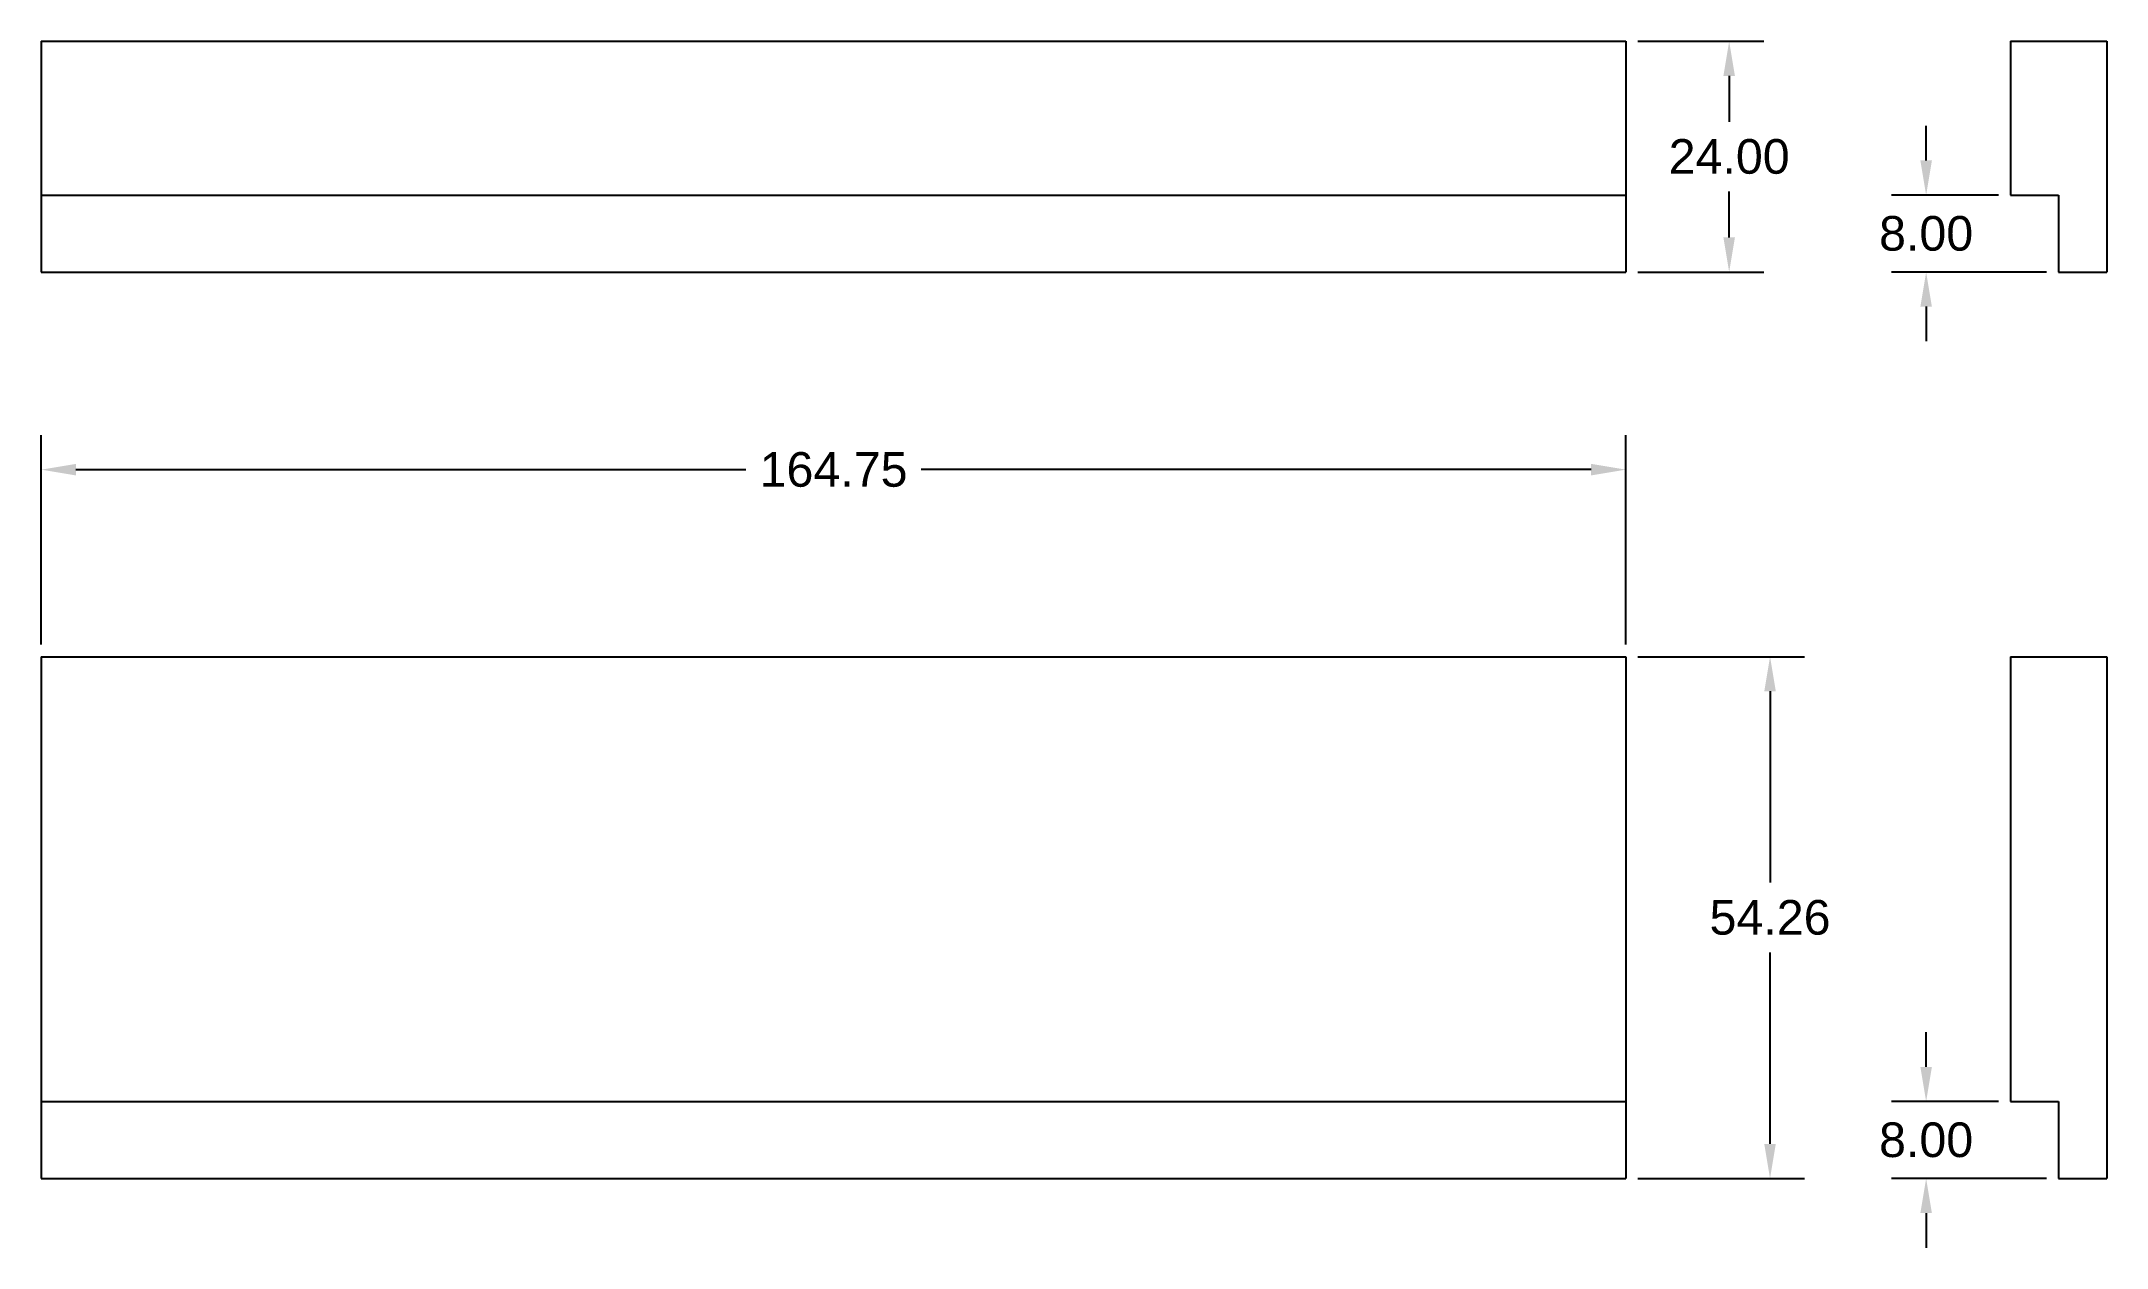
# Model space of a CAD drawing. Header units: millimetres. Extents: x 61 to 276, y 20 to 145.
import ezdxf

# ---------------------------------------------------------------- set-up
doc = ezdxf.new("R2010")
doc.units = ezdxf.units.MM
doc.header["$MEASUREMENT"] = 0
doc.layers.add('Dim', color=1, linetype='Continuous')
doc.layers.add('Wood', color=7, linetype='Continuous')
doc.styles.get("Standard").update_dxf_attribs({"font": 'arial.ttf'})
doc.dimstyles.new('Copy of Standard', dxfattribs={"dimscale": 20, "dimtxt": 0.18, "dimasz": 0.18, "dimexe": 0.18, "dimexo": 0.0625, "dimgap": 0.09, "dimtad": 0, "dimtih": 1, "dimtoh": 1, "dimzin": 0, "dimdsep": 46, "dimtxsty": 'Standard', "dimcen": 0.09, "dimadec": 0, "dimazin": 0, "dimtfac": 1, "dimtofl": 0, "dimtmove": 0, "dimatfit": 3, "dimfxl": 1, "dimtolj": 1, "dimtzin": 0, "dimarcsym": 0})

# ---------------------------------------------------------------- blocks, each defined once
blk = doc.blocks.new('*D1')
at = {"layer": 'Defpoints', "color": 0, "transparency": 16777216}
for p in [(225.91, 100.89), (61.16, 81.44), (225.91, 81.44)]:
    blk.add_point(p, dxfattribs=at)
at = {"layer": 'Dim', "color": 0, "lineweight": -2, "transparency": 16777216}
for p, q in [((61.16, 82.69), (61.16, 104.49)), ((225.91, 82.69), (225.91, 104.49)), ((64.76, 100.89), (134.42, 100.89)), ((222.31, 100.89), (152.66, 100.89))]:
    blk.add_line(p, q, dxfattribs=at)
at = {"layer": 'Dim', "color": 0, "transparency": 16777216}
for points in [[(64.76, 101.49), (64.76, 100.29), (61.16, 100.89)], [(222.31, 101.49), (222.31, 100.29), (225.91, 100.89)]]:
    blk.add_solid(points, dxfattribs=at)
at = {"layer": 'Dim', "color": 0, "transparency": 16777216, "insert": (143.54, 100.89), "char_height": 3.6, "attachment_point": 5}
blk.add_mtext('\\A1;164.75', dxfattribs=at)
blk = doc.blocks.new('*D2')
at = {"layer": 'Defpoints', "color": 0, "transparency": 16777216}
for p in [(225.91, 81.44), (225.91, 27.18), (240.91, 27.18)]:
    blk.add_point(p, dxfattribs=at)
at = {"layer": 'Dim', "color": 0, "lineweight": -2, "transparency": 16777216}
for p, q in [((227.16, 81.44), (244.51, 81.44)), ((240.91, 77.84), (240.91, 57.95)), ((240.91, 30.78), (240.91, 50.67)), ((227.16, 27.18), (244.51, 27.18))]:
    blk.add_line(p, q, dxfattribs=at)
at = {"layer": 'Dim', "color": 0, "transparency": 16777216}
for points in [[(240.31, 77.84), (241.51, 77.84), (240.91, 81.44)], [(240.31, 30.78), (241.51, 30.78), (240.91, 27.18)]]:
    blk.add_solid(points, dxfattribs=at)
at = {"layer": 'Dim', "color": 0, "transparency": 16777216, "insert": (240.91, 54.31), "char_height": 3.6, "attachment_point": 5}
blk.add_mtext('\\A1;54.26', dxfattribs=at)
blk = doc.blocks.new('*D3')
at = {"layer": 'Defpoints', "color": 0, "transparency": 16777216}
for p in [(225.91, 145.44), (225.91, 121.44), (236.66, 121.44)]:
    blk.add_point(p, dxfattribs=at)
at = {"layer": 'Dim', "color": 0, "lineweight": -2, "transparency": 16777216}
for p, q in [((227.16, 145.44), (240.26, 145.44)), ((236.66, 141.84), (236.66, 137.07)), ((236.66, 125.04), (236.66, 129.8)), ((227.16, 121.44), (240.26, 121.44))]:
    blk.add_line(p, q, dxfattribs=at)
at = {"layer": 'Dim', "color": 0, "transparency": 16777216}
for points in [[(236.06, 141.84), (237.26, 141.84), (236.66, 145.44)], [(236.06, 125.04), (237.26, 125.04), (236.66, 121.44)]]:
    blk.add_solid(points, dxfattribs=at)
at = {"layer": 'Dim', "color": 0, "transparency": 16777216, "insert": (236.66, 133.44), "char_height": 3.6, "attachment_point": 5}
blk.add_mtext('\\A1;24.00', dxfattribs=at)
blk = doc.blocks.new('*D4')
at = {"layer": 'Defpoints', "color": 0, "transparency": 16777216}
for p in [(265.91, 129.44), (257.14, 121.44), (270.91, 121.44)]:
    blk.add_point(p, dxfattribs=at)
at = {"layer": 'Dim', "color": 0, "lineweight": -2, "transparency": 16777216}
for p, q in [((257.14, 133.04), (257.14, 136.64)), ((264.66, 129.44), (253.54, 129.44)), ((269.66, 121.44), (253.54, 121.44)), ((257.14, 117.84), (257.14, 114.24))]:
    blk.add_line(p, q, dxfattribs=at)
at = {"layer": 'Dim', "color": 0, "transparency": 16777216}
for points in [[(256.54, 133.04), (257.74, 133.04), (257.14, 129.44)], [(256.54, 117.84), (257.74, 117.84), (257.14, 121.44)]]:
    blk.add_solid(points, dxfattribs=at)
at = {"layer": 'Dim', "color": 0, "transparency": 16777216, "insert": (257.14, 125.44), "char_height": 3.6, "attachment_point": 5}
blk.add_mtext('\\A1;8.00', dxfattribs=at)
blk = doc.blocks.new('*D5')
at = {"layer": 'Defpoints', "color": 0, "transparency": 16777216}
for p in [(265.91, 35.18), (257.14, 27.18), (270.91, 27.18)]:
    blk.add_point(p, dxfattribs=at)
at = {"layer": 'Dim', "color": 0, "lineweight": -2, "transparency": 16777216}
for p, q in [((257.14, 38.78), (257.14, 42.38)), ((264.66, 35.18), (253.54, 35.18)), ((269.66, 27.18), (253.54, 27.18)), ((257.14, 23.58), (257.14, 19.98))]:
    blk.add_line(p, q, dxfattribs=at)
at = {"layer": 'Dim', "color": 0, "transparency": 16777216}
for points in [[(256.54, 38.78), (257.74, 38.78), (257.14, 35.18)], [(256.54, 23.58), (257.74, 23.58), (257.14, 27.18)]]:
    blk.add_solid(points, dxfattribs=at)
at = {"layer": 'Dim', "color": 0, "transparency": 16777216, "insert": (257.14, 31.18), "char_height": 3.6, "attachment_point": 5}
blk.add_mtext('\\A1;8.00', dxfattribs=at)

msp = doc.modelspace()

# ---------------------------------------------------------------- linework, layer by layer
for p, q in [((265.914, 145.436), (275.914, 145.436)), ((265.914, 129.436), (270.914, 129.436)), ((270.914, 121.436), (275.914, 121.436)), ((265.914, 81.436), (275.914, 81.436)), ((265.914, 35.179), (270.914, 35.179)), ((270.914, 27.179), (275.914, 27.179))]:
    msp.add_line(p, q)
at = {"layer": 'Wood'}
for p, q in [((61.164, 145.436), (225.914, 145.436)), ((61.164, 145.436), (61.164, 121.436)), ((225.914, 145.436), (225.914, 121.436)), ((265.914, 145.436), (265.914, 129.436)), ((275.914, 145.436), (275.914, 121.436)), ((61.164, 129.436), (225.914, 129.436)), ((270.914, 129.436), (270.914, 121.436)), ((61.164, 121.436), (225.914, 121.436)), ((61.164, 81.436), (225.914, 81.436)), ((61.164, 81.436), (61.164, 27.179)), ((225.914, 81.436), (225.914, 27.179)), ((265.914, 81.436), (265.914, 35.179)), ((275.914, 81.436), (275.914, 27.179)), ((61.164, 35.179), (225.914, 35.179)), ((270.914, 35.179), (270.914, 27.179)), ((61.164, 27.179), (225.914, 27.179))]:
    msp.add_line(p, q, dxfattribs=at)

# ---------------------------------------------------------------- dimensions: what is measured, and where the dimension line sits
at = {"layer": 'Dim'}
for base, p1, p2, picture, middle in [((236.662, 121.436), (225.914, 145.436), (225.914, 121.436), '*D3', (236.662, 133.436)), ((257.14, 121.436), (265.914, 129.436), (270.914, 121.436), '*D4', (257.14, 125.436)), ((240.912, 27.179), (225.914, 81.436), (225.914, 27.179), '*D2', (240.912, 54.307)), ((257.14, 27.179), (265.914, 35.179), (270.914, 27.179), '*D5', (257.14, 31.179))]:
    dim = msp.add_linear_dim(base=base, p1=p1, p2=p2, angle=90, dimstyle='Copy of Standard', dxfattribs=at)
    dim.commit()
    dim.dimension.update_dxf_attribs({"geometry": picture, "text_midpoint": middle})
dim = msp.add_linear_dim(base=(225.914, 100.888), p1=(61.164, 81.436), p2=(225.914, 81.436), dimstyle='Copy of Standard', dxfattribs=at)
dim.commit()
dim.dimension.update_dxf_attribs({"geometry": '*D1', "text_midpoint": (143.539, 100.888)})

doc.saveas('drawing.dxf')
